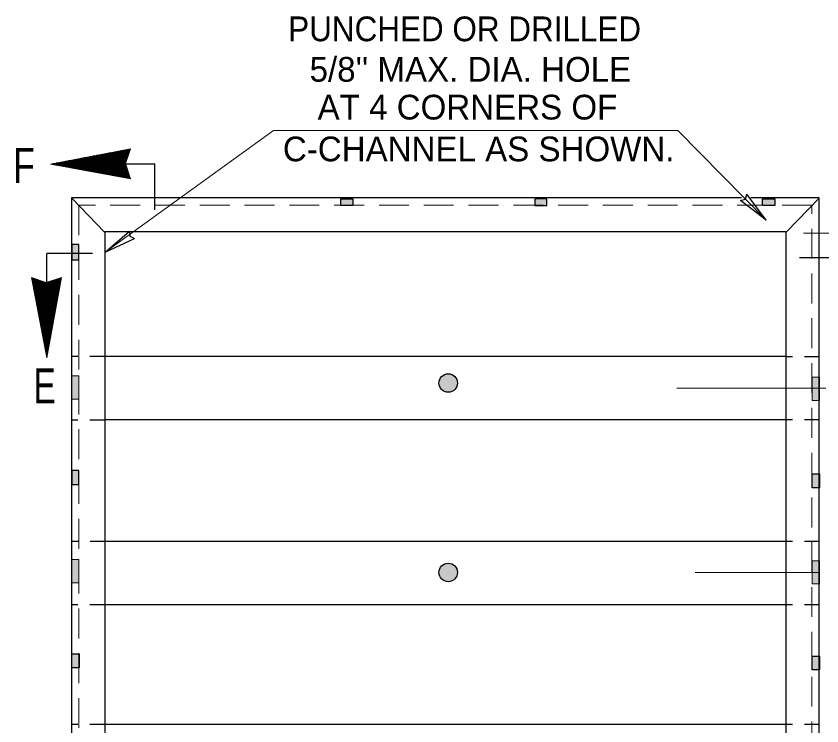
# Model space of a CAD drawing. Extents: x 139 to 512, y -134 to 135.
# Drawn here: x 184.59 to 225.88, y -31.19 to 5.17 of the extents above; entities that cross this region are included whole.
import ezdxf

# ---------------------------------------------------------------- set-up
doc = ezdxf.new("R2010")
doc.units = 0
doc.header["$LTSCALE"] = 0.51
for name, pattern in [('LONG_DASHED', [7.5, 6, -1.5]), ('MEDIUM_DASHED', [4.5, 3, -1.5]), ('SHORT_DASHED', [2.7, 1.5, -1.2])]:
    doc.linetypes.add(name, pattern=pattern)
doc.layers.add('1', color=7, linetype='Continuous', lineweight=13)

msp = doc.modelspace()

# ---------------------------------------------------------------- hatches: boundary and pattern name
at = {"layer": '1'}
for points in [[(201.8547, -4.5282), (201.2311, -4.5282), (201.2311, -4.1855), (201.8547, -4.1855)], [(211.1697, -4.5282), (211.7933, -4.5282), (211.7933, -4.1855), (211.1697, -4.1855)], [(223.4637, -4.5282), (222.8401, -4.5282), (222.8401, -4.1855), (223.4637, -4.1855)], [(187.4521, -7.322), (187.8143, -7.322), (187.8143, -6.5382), (187.4521, -6.5382)], [(207.2111, -13.628, 1), (206.2605, -13.628, 1)], [(187.4483, -13.2508), (187.8143, -13.2508), (187.8143, -14.4507), (187.4483, -14.4507)], [(225.3901, -14.525), (225.7647, -14.525), (225.7647, -13.319), (225.3901, -13.319)], [(187.4449, -18.1092), (187.4449, -18.8184), (187.8132, -18.8184), (187.8132, -18.1092)], [(225.7557, -18.2814), (225.7557, -18.9905), (225.3874, -18.9905), (225.3874, -18.2814)], [(187.4483, -23.8678), (187.8143, -23.8678), (187.8143, -22.673), (187.4483, -22.673)], [(207.2111, -23.3299, 1), (206.2605, -23.3299, 1)], [(225.3796, -22.733), (225.7647, -22.733), (225.7647, -23.921), (225.3796, -23.921)], [(187.4449, -28.2147), (187.4449, -27.4989), (187.8173, -27.4989), (187.8173, -28.2147)], [(225.7561, -27.617), (225.7561, -28.3262), (225.3878, -28.3262), (225.3878, -27.617)]]:
    msp.add_hatch(color=256, dxfattribs=at).paths.add_polyline_path(points)

# ---------------------------------------------------------------- linework, layer by layer
for p, q in [((218.5088, -0.6995), (223.0261, -5.2877)), ((190.3609, -1.9284), (190.3609, -1.6487)), ((190.3909, -1.8414), (190.3909, -1.6427)), ((190.4213, -1.7544), (190.4213, -1.637)), ((190.4513, -1.667), (190.4513, -1.6314)), ((190.4637, -1.631), (190.4536, -1.631)), ((188.1942, -2.7455), (188.1942, -2.0597)), ((188.2242, -2.7508), (188.2242, -2.054)), ((190.3182, -2.0522), (188.2332, -2.0522)), ((188.2546, -2.7564), (188.2546, -2.0484)), ((188.2846, -2.762), (188.2846, -2.0424)), ((188.3146, -2.7677), (188.3146, -2.0368)), ((188.3446, -2.7729), (188.3446, -2.0315)), ((188.3749, -2.7785), (188.3749, -2.0255)), ((190.3279, -2.0222), (188.3918, -2.0222)), ((188.4049, -2.7842), (188.4049, -2.0199)), ((188.4349, -2.7897), (188.4349, -2.0139)), ((188.4649, -2.795), (188.4649, -2.0082)), ((188.4953, -2.8007), (188.4953, -2.0027)), ((188.5253, -2.8062), (188.5253, -1.9967)), ((190.3388, -1.9922), (188.5504, -1.9922)), ((188.5553, -2.8119), (188.5553, -1.9914)), ((188.5853, -2.8172), (188.5853, -1.9854)), ((188.6157, -2.8228), (188.6157, -1.9797)), ((188.6457, -2.828), (188.6457, -1.9742)), ((188.6757, -2.8333), (188.6757, -1.9682)), ((188.7057, -2.8389), (188.7057, -1.9625)), ((190.3493, -1.9622), (188.7091, -1.9622)), ((188.7361, -2.8445), (188.7361, -1.9572)), ((188.7661, -2.8502), (188.7661, -1.9512)), ((188.7961, -2.855), (188.7961, -1.9457)), ((188.8261, -2.8607), (188.8261, -1.9397)), ((188.8564, -2.8662), (188.8564, -1.934)), ((190.3594, -1.9317), (188.8677, -1.9317)), ((188.8864, -2.8719), (188.8864, -1.9284)), ((188.9164, -2.8772), (188.9164, -1.9224)), ((188.9464, -2.8827), (188.9464, -1.9172)), ((188.9768, -2.8884), (188.9768, -1.9112)), ((189.0068, -2.894), (189.0068, -1.9055)), ((190.3699, -1.9017), (189.0259, -1.9017)), ((189.0368, -2.8992), (189.0368, -1.8999)), ((189.0668, -2.9049), (189.0668, -1.8939)), ((189.0972, -2.9105), (189.0972, -1.8882)), ((189.1272, -2.9162), (189.1272, -1.883)), ((189.1572, -2.9214), (189.1572, -1.877)), ((190.3804, -1.8718), (189.1846, -1.8718)), ((189.1872, -2.927), (189.1872, -1.8714)), ((189.2176, -2.9327), (189.2176, -1.8654)), ((189.2476, -2.9383), (189.2476, -1.8598)), ((189.2776, -2.9435), (189.2776, -1.8542)), ((189.3076, -2.9492), (189.3076, -1.8482)), ((189.3379, -2.9547), (189.3379, -1.8429)), ((190.3909, -1.8417), (189.3439, -1.8417)), ((189.3679, -2.9604), (189.3679, -1.8369)), ((189.3979, -2.9657), (189.3979, -1.8313)), ((189.4279, -2.9712), (189.4279, -1.8257)), ((189.4583, -2.9769), (189.4583, -1.8197)), ((189.4883, -2.9825), (189.4883, -1.814)), ((190.4011, -1.8114), (189.5022, -1.8114)), ((189.5183, -2.9877), (189.5183, -1.8087)), ((189.5483, -2.9934), (189.5483, -1.8027)), ((189.5787, -2.999), (189.5787, -1.7972)), ((189.6087, -3.0042), (189.6087, -1.7912)), ((189.6387, -3.0095), (189.6387, -1.7855)), ((190.4116, -1.7814), (189.6608, -1.7814)), ((189.6687, -3.0152), (189.6687, -1.7799)), ((189.6991, -3.0208), (189.6991, -1.7739)), ((189.7291, -3.0264), (189.7291, -1.7687)), ((189.7591, -3.0317), (189.7591, -1.7627)), ((189.7891, -3.0372), (189.7891, -1.757)), ((190.4221, -1.7514), (189.8194, -1.7514)), ((189.8194, -3.0429), (189.8194, -1.7514)), ((189.8494, -3.0485), (189.8494, -1.7454)), ((189.8794, -3.0537), (189.8794, -1.7397)), ((189.9094, -3.0594), (189.9094, -1.7345)), ((189.9398, -3.065), (189.9398, -1.7285)), ((189.9698, -3.0707), (189.9698, -1.7229)), ((190.4326, -1.7214), (189.9777, -1.7214)), ((189.9998, -3.0759), (189.9998, -1.7169)), ((190.0298, -3.0815), (190.0298, -1.7112)), ((190.0602, -3.0872), (190.0602, -1.7057)), ((190.0902, -3.0928), (190.0902, -1.6997)), ((190.1202, -3.098), (190.1202, -1.6944)), ((190.4423, -1.691), (190.1367, -1.691)), ((190.1502, -3.1037), (190.1502, -1.6884)), ((190.1806, -3.1092), (190.1806, -1.6827)), ((190.2106, -2.3638), (190.2106, -1.6772)), ((190.2406, -2.2767), (190.2406, -1.6712)), ((190.2706, -2.1898), (190.2706, -1.6655)), ((190.4532, -1.661), (190.2953, -1.661)), ((190.3009, -2.1024), (190.3009, -1.6603)), ((190.3309, -2.0158), (190.3309, -1.6542)), ((186.3586, -2.4092), (186.3586, -2.4077)), ((190.2128, -2.4133), (186.3807, -2.4133)), ((186.3886, -2.4147), (186.3886, -2.4024)), ((186.4186, -2.42), (186.4186, -2.3964)), ((186.4489, -2.4253), (186.4489, -2.3907)), ((186.4789, -2.4309), (186.4789, -2.3847)), ((190.2034, -2.3832), (186.4891, -2.3832)), ((186.5089, -2.4365), (186.5089, -2.3792)), ((186.5389, -2.4417), (186.5389, -2.3735)), ((190.2229, -2.4437), (186.5453, -2.4437)), ((186.5693, -2.4474), (186.5693, -2.3675)), ((186.5993, -2.453), (186.5993, -2.3622)), ((186.6293, -2.4587), (186.6293, -2.3562)), ((190.2139, -2.3533), (186.6473, -2.3533)), ((186.6593, -2.4639), (186.6593, -2.3507)), ((186.6897, -2.4695), (186.6897, -2.345)), ((190.2331, -2.4737), (186.7096, -2.4737)), ((186.7197, -2.4752), (186.7197, -2.339)), ((186.7497, -2.4808), (186.7497, -2.3334)), ((186.7797, -2.486), (186.7797, -2.3285)), ((190.2244, -2.3232), (186.8059, -2.3232)), ((186.8101, -2.4917), (186.8101, -2.3222)), ((186.8401, -2.4972), (186.8401, -2.3169)), ((186.8701, -2.5029), (186.8701, -2.3105)), ((186.9001, -2.5082), (186.9001, -2.3049)), ((186.9304, -2.5137), (186.9304, -2.2997)), ((186.9604, -2.5194), (186.9604, -2.2933)), ((190.2349, -2.2929), (186.9646, -2.2929)), ((186.9904, -2.525), (186.9904, -2.2884)), ((187.0204, -2.5303), (187.0204, -2.282)), ((187.0508, -2.5359), (187.0508, -2.2767)), ((187.0808, -2.5415), (187.0808, -2.2712)), ((187.1108, -2.5472), (187.1108, -2.2647)), ((190.2451, -2.2629), (187.1232, -2.2629)), ((187.1408, -2.5524), (187.1408, -2.2595)), ((187.1712, -2.558), (187.1712, -2.2542)), ((187.2012, -2.5637), (187.2012, -2.2483)), ((187.2312, -2.5692), (187.2312, -2.2427)), ((187.2612, -2.5742), (187.2612, -2.2367)), ((190.2556, -2.2329), (187.2818, -2.2329)), ((187.2916, -2.5797), (187.2916, -2.231)), ((187.3216, -2.5854), (187.3216, -2.2254)), ((187.3516, -2.591), (187.3516, -2.2194)), ((187.3816, -2.5962), (187.3816, -2.2142)), ((187.4119, -2.6019), (187.4119, -2.2082)), ((190.2661, -2.2029), (187.4404, -2.2029)), ((187.4419, -2.6075), (187.4419, -2.2025)), ((187.4719, -2.6132), (187.4719, -2.1969)), ((187.5019, -2.6184), (187.5019, -2.1909)), ((187.5323, -2.624), (187.5323, -2.1852)), ((187.5623, -2.6297), (187.5623, -2.18)), ((187.5923, -2.6353), (187.5923, -2.174)), ((190.2769, -2.1725), (187.5987, -2.1725)), ((187.6223, -2.6405), (187.6223, -2.1684)), ((187.6527, -2.6462), (187.6527, -2.1624)), ((187.6827, -2.6517), (187.6827, -2.1567)), ((187.7127, -2.6574), (187.7127, -2.1512)), ((187.7427, -2.6627), (187.7427, -2.1452)), ((190.2867, -2.1425), (187.7573, -2.1425)), ((187.7731, -2.6683), (187.7731, -2.1399)), ((187.8031, -2.6739), (187.8031, -2.1339)), ((187.8331, -2.6795), (187.8331, -2.1282)), ((187.8631, -2.6847), (187.8631, -2.1227)), ((187.8934, -2.6904), (187.8934, -2.1167)), ((190.2972, -2.1125), (187.9163, -2.1125)), ((187.9234, -2.696), (187.9234, -2.111)), ((187.9534, -2.7017), (187.9534, -2.1058)), ((187.9834, -2.7069), (187.9834, -2.0997)), ((188.0138, -2.7125), (188.0138, -2.0942)), ((188.0438, -2.7182), (188.0438, -2.0882)), ((188.0738, -2.7234), (188.0738, -2.0825)), ((190.3077, -2.0825), (188.0746, -2.0825)), ((188.1038, -2.7287), (188.1038, -2.0769)), ((188.1342, -2.7342), (188.1342, -2.0709)), ((188.1642, -2.7399), (188.1642, -2.0657)), ((190.2106, -3.1149), (190.2106, -2.4054)), ((190.2432, -2.5037), (186.8734, -2.5037)), ((190.2526, -2.5337), (187.0377, -2.5337)), ((190.2627, -2.564), (187.2023, -2.564)), ((190.2728, -2.594), (187.3666, -2.594)), ((190.2829, -2.624), (187.5312, -2.624)), ((190.2927, -2.654), (187.6954, -2.654)), ((190.3028, -2.6844), (187.8597, -2.6844)), ((190.3122, -2.7144), (188.0243, -2.7144)), ((190.3219, -2.7444), (188.1882, -2.7444)), ((190.3321, -2.7744), (188.3528, -2.7744)), ((190.3422, -2.8047), (188.5174, -2.8047)), ((190.3523, -2.8348), (188.6809, -2.8348)), ((190.3621, -2.8647), (188.8456, -2.8647)), ((190.2406, -3.1202), (190.2406, -2.4962)), ((190.2706, -3.1258), (190.2706, -2.5877)), ((190.3009, -3.1314), (190.3009, -2.6784)), ((190.3309, -3.137), (190.3309, -2.7699)), ((190.3609, -3.1422), (190.3609, -2.8602)), ((190.3722, -2.8947), (189.0102, -2.8947)), ((190.3819, -2.9252), (189.1741, -2.9252)), ((190.3921, -2.9552), (189.3387, -2.9552)), ((190.4018, -2.9852), (189.5033, -2.9852)), ((190.4119, -3.0152), (189.6672, -3.0152)), ((190.4221, -3.0455), (189.8318, -3.0455)), ((190.4322, -3.0755), (189.9964, -3.0755)), ((190.4416, -3.1055), (190.1603, -3.1055)), ((190.4517, -3.1355), (190.3249, -3.1355)), ((190.3909, -3.1475), (190.3909, -2.951)), ((190.4213, -3.1532), (190.4213, -3.0425)), ((190.4513, -3.1587), (190.4513, -3.1332)), ((224.9329, -5.957), (230.1334, -5.957)), ((185.3866, -8.2254), (185.3866, -8.2355)), ((185.4229, -8.2382), (185.3877, -8.2382)), ((185.4169, -8.2359), (185.4169, -8.3942)), ((185.4469, -8.2468), (185.4469, -8.5524)), ((185.4769, -8.2569), (185.4769, -8.7114)), ((186.8311, -8.2572), (186.8311, -8.693)), ((186.8614, -8.2475), (186.8614, -8.5288)), ((186.9147, -8.2382), (186.8892, -8.2382)), ((186.8914, -8.2374), (186.8914, -8.3645)), ((185.5103, -8.2682), (185.3926, -8.2682)), ((185.5969, -8.2982), (185.3982, -8.2982)), ((185.6843, -8.3282), (185.4046, -8.3282)), ((185.7717, -8.3585), (185.4098, -8.3585)), ((185.8583, -8.3885), (185.4162, -8.3885)), ((185.9457, -8.4185), (185.4218, -8.4185)), ((186.0323, -8.4485), (185.4267, -8.4485)), ((186.1197, -8.4789), (185.4327, -8.4789)), ((186.8648, -8.5089), (185.4383, -8.5089)), ((186.8592, -8.5389), (185.4439, -8.5389)), ((186.8539, -8.5689), (185.4499, -8.5689)), ((186.8483, -8.5992), (185.4556, -8.5992)), ((186.8427, -8.6292), (185.4619, -8.6292)), ((186.8371, -8.6593), (185.4668, -8.6593)), ((185.5069, -8.2674), (185.5069, -8.87)), ((185.5373, -8.2775), (185.5373, -9.0282)), ((185.5673, -8.288), (185.5673, -9.1869)), ((185.5973, -8.2982), (185.5973, -9.3455)), ((185.6273, -8.309), (185.6273, -9.5045)), ((185.6577, -8.3195), (185.6577, -9.6632)), ((185.6877, -8.33), (185.6877, -9.8217)), ((185.7177, -8.3398), (185.7177, -9.98)), ((185.7477, -8.3502), (185.7477, -10.1387)), ((185.7781, -8.3612), (185.7781, -10.2977)), ((185.8081, -8.3712), (185.8081, -10.4559)), ((185.8381, -8.3818), (185.8381, -10.6145)), ((185.8681, -8.3919), (185.8681, -10.7732)), ((185.8984, -8.4024), (185.8984, -10.9317)), ((185.9284, -8.4125), (185.9284, -11.0904)), ((185.9584, -8.4234), (185.9584, -11.249)), ((185.9884, -8.4339), (185.9884, -11.4072)), ((186.0188, -8.444), (186.0188, -11.5659)), ((186.0488, -8.4542), (186.0488, -11.7249)), ((186.0788, -8.4647), (186.0788, -11.8832)), ((186.1088, -8.4755), (186.1088, -12.0418)), ((186.1392, -8.486), (186.1392, -12.2004)), ((186.8704, -8.4789), (186.1613, -8.4789)), ((186.1692, -8.4763), (186.1692, -12.3087)), ((186.1992, -8.4662), (186.1992, -12.1442)), ((186.2292, -8.4564), (186.2292, -11.9795)), ((186.8761, -8.4485), (186.2521, -8.4485)), ((186.2596, -8.4462), (186.2596, -11.816)), ((186.2896, -8.4365), (186.2896, -11.6514)), ((186.3196, -8.4264), (186.3196, -11.4867)), ((186.8813, -8.4185), (186.3432, -8.4185)), ((186.3496, -8.4167), (186.3496, -11.3229)), ((186.3799, -8.4065), (186.3799, -11.1582)), ((186.4099, -8.3964), (186.4099, -10.9937)), ((186.8869, -8.3885), (186.4339, -8.3885)), ((186.4399, -8.3863), (186.4399, -10.8297)), ((186.4699, -8.3773), (186.4699, -10.6652)), ((186.5003, -8.3672), (186.5003, -10.5009)), ((186.8926, -8.3585), (186.5254, -8.3585)), ((186.5303, -8.357), (186.5303, -10.3367)), ((186.5603, -8.3472), (186.5603, -10.172)), ((186.5903, -8.3372), (186.5903, -10.0082)), ((186.8982, -8.3282), (186.6162, -8.3282)), ((186.6207, -8.327), (186.6207, -9.8439)), ((186.6507, -8.3169), (186.6507, -9.6792)), ((186.6807, -8.3075), (186.6807, -9.515)), ((186.9034, -8.2982), (186.7069, -8.2982)), ((186.7107, -8.2974), (186.7107, -9.3507)), ((186.7411, -8.2873), (186.7411, -9.1862)), ((186.7711, -8.2772), (186.7711, -9.0219)), ((186.9091, -8.2682), (186.7984, -8.2682)), ((186.8011, -8.2674), (186.8011, -8.8577)), ((186.8322, -8.6892), (185.4724, -8.6892)), ((186.8266, -8.7197), (185.4784, -8.7197)), ((186.8209, -8.7497), (185.4841, -8.7497)), ((186.8153, -8.7797), (185.4901, -8.7797)), ((186.8101, -8.8097), (185.4957, -8.8097)), ((186.8044, -8.84), (185.5009, -8.84)), ((186.7988, -8.87), (185.5069, -8.87)), ((186.7932, -8.9), (185.5126, -8.9)), ((186.7879, -8.93), (185.5182, -8.93)), ((186.7823, -8.9604), (185.5242, -8.9604)), ((186.7767, -8.9904), (185.5298, -8.9904)), ((186.7711, -9.0204), (185.5358, -9.0204)), ((186.7658, -9.0504), (185.5411, -9.0504)), ((186.7602, -9.0808), (185.5467, -9.0808)), ((186.7546, -9.1107), (185.5527, -9.1107)), ((186.7489, -9.1407), (185.5583, -9.1407)), ((186.7437, -9.1707), (185.5643, -9.1707)), ((186.7381, -9.2012), (185.5699, -9.2012)), ((186.7324, -9.2312), (185.5752, -9.2312)), ((186.7268, -9.2612), (185.5812, -9.2612)), ((186.7216, -9.2912), (185.5868, -9.2912)), ((186.7159, -9.3215), (185.5924, -9.3215)), ((186.7103, -9.3515), (185.5984, -9.3515)), ((186.7047, -9.3815), (185.6041, -9.3815)), ((186.6994, -9.4115), (185.6101, -9.4115)), ((186.6938, -9.4419), (185.6153, -9.4419)), ((186.6886, -9.4719), (185.6209, -9.4719)), ((186.6829, -9.5019), (185.6269, -9.5019)), ((186.6777, -9.5319), (185.6326, -9.5319)), ((186.6721, -9.5622), (185.6386, -9.5622)), ((186.6664, -9.5922), (185.6442, -9.5922)), ((186.6608, -9.6222), (185.6494, -9.6222)), ((186.6556, -9.6523), (185.6554, -9.6523)), ((186.6499, -9.6827), (185.6611, -9.6827)), ((186.6443, -9.7127), (185.6667, -9.7127)), ((186.6387, -9.7427), (185.6727, -9.7427)), ((186.6334, -9.7727), (185.6783, -9.7727)), ((186.6278, -9.803), (185.6843, -9.803)), ((186.6222, -9.833), (185.6896, -9.833)), ((186.6166, -9.863), (185.6952, -9.863)), ((186.6113, -9.893), (185.7012, -9.893)), ((186.6057, -9.9234), (185.7068, -9.9234)), ((186.6001, -9.9534), (185.7128, -9.9534)), ((186.5944, -9.9834), (185.7184, -9.9834)), ((186.5892, -10.0134), (185.7237, -10.0134)), ((186.5836, -10.0437), (185.7297, -10.0437)), ((186.5783, -10.0738), (185.7353, -10.0738)), ((186.5731, -10.1037), (185.7409, -10.1037)), ((186.5674, -10.1337), (185.7469, -10.1337)), ((186.5618, -10.1642), (185.7526, -10.1642)), ((186.5562, -10.1942), (185.7586, -10.1942)), ((186.5513, -10.2242), (185.7638, -10.2242)), ((186.5457, -10.2542), (185.7694, -10.2542)), ((186.5401, -10.2845), (185.7754, -10.2845)), ((186.5344, -10.3145), (185.7811, -10.3145)), ((186.5292, -10.3445), (185.7871, -10.3445)), ((186.5236, -10.3745), (185.7927, -10.3745)), ((186.5179, -10.4049), (185.7979, -10.4049)), ((186.5123, -10.4349), (185.8039, -10.4349)), ((186.5071, -10.4649), (185.8096, -10.4649)), ((186.5014, -10.4949), (185.8152, -10.4949)), ((186.4958, -10.5252), (185.8212, -10.5252)), ((186.4902, -10.5552), (185.8268, -10.5552)), ((186.4849, -10.5853), (185.8328, -10.5853)), ((186.4793, -10.6152), (185.8381, -10.6152)), ((186.4737, -10.6457), (185.8437, -10.6457)), ((186.4681, -10.6757), (185.8497, -10.6757)), ((186.4628, -10.7057), (185.8553, -10.7057)), ((186.4572, -10.7357), (185.8613, -10.7357)), ((186.4516, -10.766), (185.8669, -10.766)), ((186.4459, -10.796), (185.8722, -10.796)), ((186.4407, -10.826), (185.8782, -10.826)), ((186.4351, -10.856), (185.8838, -10.856)), ((186.4294, -10.8864), (185.8894, -10.8864)), ((186.4238, -10.9164), (185.8954, -10.9164)), ((186.4186, -10.9464), (185.9011, -10.9464)), ((186.4129, -10.9764), (185.9071, -10.9764)), ((186.4077, -11.0068), (185.9123, -11.0068)), ((186.4021, -11.0367), (185.9179, -11.0367)), ((186.3968, -11.0667), (185.9239, -11.0667)), ((186.3912, -11.0968), (185.9296, -11.0968)), ((186.3856, -11.1272), (185.9356, -11.1272)), ((186.3799, -11.1572), (185.9412, -11.1572)), ((186.3747, -11.1872), (185.9464, -11.1872)), ((186.3691, -11.2172), (185.9524, -11.2172)), ((186.3634, -11.2475), (185.9581, -11.2475)), ((186.3578, -11.2775), (185.9637, -11.2775)), ((186.3526, -11.3075), (185.9697, -11.3075)), ((186.3469, -11.3375), (185.9753, -11.3375)), ((186.3413, -11.3679), (185.9813, -11.3679)), ((186.3357, -11.3979), (185.9866, -11.3979)), ((186.3304, -11.4279), (185.9922, -11.4279)), ((186.3248, -11.4579), (185.9982, -11.4579)), ((186.3192, -11.4882), (186.0038, -11.4882)), ((186.3136, -11.5183), (186.0098, -11.5183)), ((186.3083, -11.5482), (186.0154, -11.5482)), ((186.3027, -11.5782), (186.0207, -11.5782)), ((186.2971, -11.6087), (186.0267, -11.6087)), ((186.2914, -11.6387), (186.0323, -11.6387)), ((186.2862, -11.6687), (186.0379, -11.6687)), ((186.2806, -11.6987), (186.0439, -11.6987)), ((186.2749, -11.729), (186.0496, -11.729)), ((186.2693, -11.759), (186.0556, -11.759)), ((186.2644, -11.789), (186.0608, -11.789)), ((186.2588, -11.819), (186.0664, -11.819)), ((186.2532, -11.8494), (186.0724, -11.8494)), ((186.2476, -11.8794), (186.0781, -11.8794)), ((186.2423, -11.9094), (186.0841, -11.9094)), ((186.2367, -11.9394), (186.0897, -11.9394)), ((186.2311, -11.9697), (186.0949, -11.9697)), ((186.2254, -11.9997), (186.1009, -11.9997)), ((186.2202, -12.0297), (186.1066, -12.0297)), ((186.2146, -12.0597), (186.1122, -12.0597)), ((186.2089, -12.0902), (186.1182, -12.0902)), ((186.2033, -12.1202), (186.1238, -12.1202)), ((186.1981, -12.1502), (186.1298, -12.1502)), ((186.1924, -12.1802), (186.1351, -12.1802)), ((186.1868, -12.2105), (186.1407, -12.2105)), ((186.1812, -12.2405), (186.1467, -12.2405)), ((186.1759, -12.2705), (186.1523, -12.2705)), ((186.1703, -12.3005), (186.1583, -12.3005)), ((186.1647, -12.3309), (186.1639, -12.3309)), ((226.0913, -13.8927), (218.4518, -13.8927)), ((225.7441, -23.3262), (219.3837, -23.3262))]:
    msp.add_line(p, q, dxfattribs=at)
at = {"layer": '1', "lineweight": 25}
for p, q in [((186.9934, -2.4054), (191.6971, -2.4054)), ((191.6971, -4.7525), (191.6971, -2.4054)), ((223.0268, -5.2865), (222.0364, -3.9597)), ((189.1298, -5.8967), (187.4641, -4.1709)), ((223.0268, -5.2865), (221.7154, -4.2763)), ((224.0648, -5.8865), (225.7411, -4.1525)), ((189.1534, -6.9317), (190.4082, -5.852)), ((189.1534, -6.9317), (190.6531, -6.2307)), ((186.1613, -11.696), (186.1613, -6.992)), ((188.5084, -6.992), (186.1613, -6.992)), ((224.7387, -7.1915), (227.0858, -7.1915)), ((224.0509, -12.2758), (189.1414, -12.2758)), ((224.0742, -15.5172), (189.1414, -15.5172)), ((224.0509, -21.7442), (189.1414, -21.7442)), ((224.0509, -24.9853), (189.1414, -24.9853)), ((224.0547, -31.1192), (189.1414, -31.1192))]:
    msp.add_line(p, q, dxfattribs=at)
at = {"layer": '1', "linetype": 'SHORT_DASHED', "lineweight": 25}
for p, q in [((189.1414, -12.2758), (187.4404, -12.2758)), ((225.7546, -12.2807), (224.0592, -12.2807)), ((189.1414, -15.5262), (187.4404, -15.5262)), ((225.7546, -15.5207), (224.0592, -15.5207)), ((189.1459, -21.7452), (187.4446, -21.7452)), ((225.7583, -21.7512), (224.0633, -21.7512)), ((189.1414, -24.9875), (187.4404, -24.9875)), ((225.7501, -24.9875), (224.0547, -24.9875)), ((189.1414, -31.1192), (187.4404, -31.1192)), ((225.7501, -31.1192), (224.0547, -31.1192))]:
    msp.add_line(p, q, dxfattribs=at)
at = {"layer": '1'}
msp.add_lwpolyline([(189.1523, -6.9312), (197.7751, -0.6995), (218.5088, -0.6995)], dxfattribs=at)
for points in [[(190.4641, -1.6292), (186.3548, -2.4087), (190.4603, -3.1603), (190.2034, -2.3844)], [(185.3847, -8.225), (186.1643, -12.3342), (186.9162, -8.2292), (186.1403, -8.486)]]:
    msp.add_lwpolyline(points, close=True, dxfattribs=at)
at = {"layer": '1', "lineweight": 25}
for points in [[(221.7154, -4.2763), (221.9667, -4.2069), (222.0364, -3.9597)], [(221.7574, -4.148), (187.4404, -4.148), (187.4404, -42.0523), (225.7501, -42.0523), (225.7501, -4.148), (222.2494, -4.148)], [(190.4082, -5.852), (190.4254, -6.1127), (190.6531, -6.2307)]]:
    msp.add_lwpolyline(points, dxfattribs=at)
at = {"layer": '1', "linetype": 'MEDIUM_DASHED'}
msp.add_lwpolyline([(187.8154, -41.6773), (225.3751, -41.6773), (225.3751, -4.523), (187.8154, -4.523)], close=True, dxfattribs=at)
at = {"layer": '1', "lineweight": 25}
for points in [[(201.8547, -4.5282), (201.2311, -4.5282), (201.2311, -4.1855), (201.8547, -4.1855)], [(211.1697, -4.5282), (211.7933, -4.5282), (211.7933, -4.1855), (211.1697, -4.1855)], [(223.4637, -4.5282), (222.8401, -4.5282), (222.8401, -4.1855), (223.4637, -4.1855)], [(189.1414, -40.3569), (224.0547, -40.3569), (224.0547, -5.8854), (189.1414, -5.8854)], [(187.4521, -7.322), (187.8143, -7.322), (187.8143, -6.5382), (187.4521, -6.5382)], [(187.4449, -18.1092), (187.4449, -18.8184), (187.8132, -18.8184), (187.8132, -18.1092)], [(225.7557, -18.2814), (225.7557, -18.9905), (225.3874, -18.9905), (225.3874, -18.2814)], [(187.4449, -28.2147), (187.4449, -27.4989), (187.8173, -27.4989), (187.8173, -28.2147)], [(225.7561, -27.617), (225.7561, -28.3262), (225.3878, -28.3262), (225.3878, -27.617)]]:
    msp.add_lwpolyline(points, close=True, dxfattribs=at)
at = {"layer": '1', "linetype": 'LONG_DASHED'}
for points in [[(187.4483, -13.2508), (187.8143, -13.2508), (187.8143, -14.4507), (187.4483, -14.4507)], [(225.3901, -14.525), (225.7647, -14.525), (225.7647, -13.319), (225.3901, -13.319)], [(187.4483, -23.8678), (187.8143, -23.8678), (187.8143, -22.673), (187.4483, -22.673)], [(225.3796, -22.733), (225.7647, -22.733), (225.7647, -23.921), (225.3796, -23.921)]]:
    msp.add_lwpolyline(points, close=True, dxfattribs=at)
at = {"layer": '1', "lineweight": 25}
for centre in [(206.7358, -13.628), (206.7358, -23.3299)]:
    msp.add_circle(centre, 0.4753, dxfattribs=at)

# ---------------------------------------------------------------- texts
at = {"layer": '1'}
for s, height, width, p in [('PUNCHED OR DRILLED', 1.268, 0.95, (198.5378, 3.8812)), ('F', 1.8, 0.75, (184.4464, -3.3842)), ('E', 1.8, 0.7, (185.4938, -14.6747))]:
    msp.add_text(s, height=height, dxfattribs=dict(at, width=width)).set_placement(p)
for s, p in [("5/8'' MAX. DIA. HOLE", (199.6328, 1.8077)), ('AT 4 CORNERS OF', (200.0431, -0.1284)), ('C-CHANNEL AS SHOWN.', (198.2641, -2.2704))]:
    msp.add_text(s, height=1.268, dxfattribs=at).set_placement(p)

doc.saveas('drawing.dxf')
